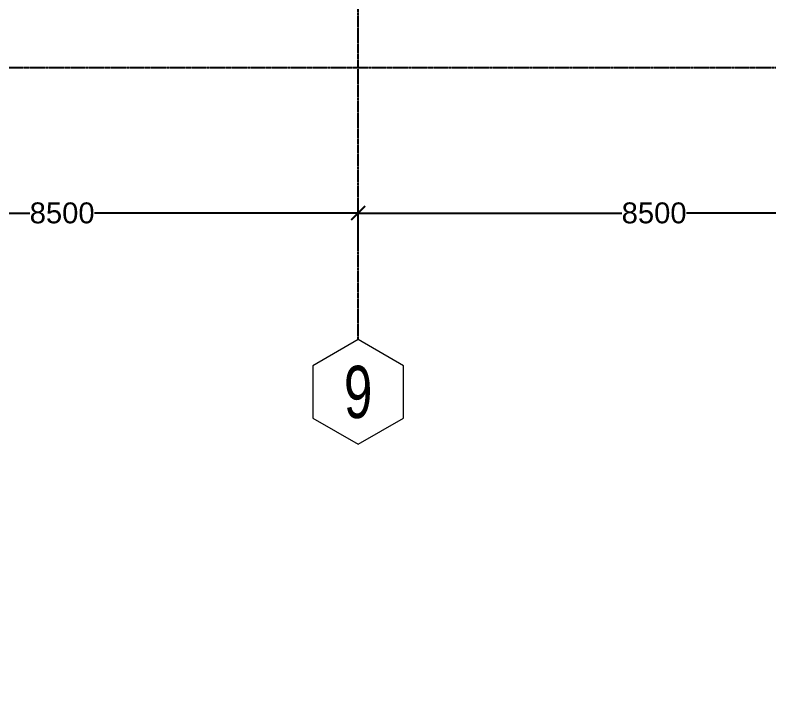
# Model space of a CAD drawing. Header units: millimetres. Extents: x -12345 to 95575, y -14368 to 31862.
# Drawn here: x 20574 to 31413, y -8977 to 752 of the extents above; entities that cross this region are included whole.
import ezdxf
from ezdxf.enums import TextEntityAlignment as Align

# ---------------------------------------------------------------- set-up
doc = ezdxf.new("R2010")
doc.units = ezdxf.units.MM
doc.header["$LTSCALE"] = 0.95
doc.linetypes.add('DXK_LINE_DOT3', pattern=[5.9187, 2.979, -0.9799, 0.9799, -0.9799])
doc.layers.get('0').update_dxf_attribs({"color": 255})
for name, color, linetype in [('COTAS', 8, 'Continuous'), ('HCB-EJES', 1, 'Continuous'), ('HCB-ROTULOS', 2, 'Continuous')]:
    doc.layers.add(name, color=color, linetype=linetype)
doc.layers.add('HCB_EJES', color=1, linetype='DXK_LINE_DOT3', lineweight=9)
doc.styles.add('CNI_COTAS', font='romans.shx', dxfattribs={"width": 0.8})
doc.styles.add('VERDANA', font='arial.ttf')
doc.dimstyles.new('1.125', dxfattribs={"dimscale": 0, "dimtxt": 300, "dimasz": 200, "dimexe": 4, "dimexo": 4, "dimgap": 15, "dimtad": 0, "dimdec": 0, "dimzin": 4, "dimdsep": 46, "dimtxsty": 'VERDANA', "dimblk": 'ARCHTICK', "dimcen": -10, "dimclrd": 256, "dimclrt": 3, "dimadec": 0, "dimazin": 0, "dimtfac": 1, "dimtdec": 0, "dimtmove": 2, "dimatfit": 0, "dimldrblk": 'OBLIQUE', "dimfxl": 0.05, "dimtolj": 1, "dimtzin": 0, "dimarcsym": 0})

# ---------------------------------------------------------------- blocks, each defined once
blk = doc.blocks.new('_ArchTick')
at = {"color": 0, "linetype": 'ByBlock', "const_width": 0.15}
blk.add_lwpolyline([(-0.5, -0.5), (0.5, 0.5)], dxfattribs=at)
blk = doc.blocks.new('*D615')
at = {"layer": 'COTAS', "color": 0, "lineweight": -2, "transparency": 16777216}
for p, q in [((17000, -2507), (17000, -2085)), ((25500, -2507), (25500, -2085))]:
    blk.add_line(p, q, dxfattribs=at)
at = {"layer": 'COTAS', "lineweight": -2, "transparency": 16777216}
for p, q in [((17000, -2089), (20787, -2089)), ((25500, -2089), (21713, -2089))]:
    blk.add_line(p, q, dxfattribs=at)
at = {"layer": 'Defpoints', "color": 0, "transparency": 16777216}
for p in [(17000, -2089), (17000, -2511), (25500, -2511)]:
    blk.add_point(p, dxfattribs=at)
at = {"layer": 'COTAS', "lineweight": -2, "transparency": 16777216, "xscale": 200, "yscale": 200, "zscale": 200, "rotation": 180}
blk.add_blockref('_ArchTick', (17000, -2089), dxfattribs=at)
at = {"layer": 'COTAS', "lineweight": -2, "transparency": 16777216, "xscale": 200, "yscale": 200, "zscale": 200}
blk.add_blockref('_ArchTick', (25500, -2089), dxfattribs=at)
at = {"layer": 'COTAS', "color": 3, "transparency": 16777216, "insert": (21250, -2089), "char_height": 300, "attachment_point": 5, "style": 'VERDANA'}
blk.add_mtext('\\A1;8500', dxfattribs=at)
blk = doc.blocks.new('_Oblique')
at = {"color": 0, "linetype": 'ByBlock', "lineweight": -2}
blk.add_line((-0.5, -0.5), (0.5, 0.5), dxfattribs=at)
blk = doc.blocks.new('*D616')
at = {"layer": 'COTAS', "color": 0, "lineweight": -2, "transparency": 16777216}
for p, q in [((25500, -2507), (25500, -2085)), ((34000, -2507), (34000, -2085))]:
    blk.add_line(p, q, dxfattribs=at)
at = {"layer": 'COTAS', "lineweight": -2, "transparency": 16777216}
for p, q in [((25500, -2089), (29287, -2089)), ((34000, -2089), (30213, -2089))]:
    blk.add_line(p, q, dxfattribs=at)
at = {"layer": 'Defpoints', "color": 0, "transparency": 16777216}
for p in [(25500, -2089), (25500, -2511), (34000, -2511)]:
    blk.add_point(p, dxfattribs=at)
at = {"layer": 'COTAS', "lineweight": -2, "transparency": 16777216, "xscale": 200, "yscale": 200, "zscale": 200, "rotation": 180}
blk.add_blockref('_ArchTick', (25500, -2089), dxfattribs=at)
at = {"layer": 'COTAS', "lineweight": -2, "transparency": 16777216, "xscale": 200, "yscale": 200, "zscale": 200}
blk.add_blockref('_ArchTick', (34000, -2089), dxfattribs=at)
at = {"layer": 'COTAS', "color": 3, "transparency": 16777216, "insert": (29750, -2089), "char_height": 300, "attachment_point": 5, "style": 'VERDANA'}
blk.add_mtext('\\A1;8500', dxfattribs=at)

msp = doc.modelspace()

# ---------------------------------------------------------------- linework, layer by layer
at = {"layer": 'HCB-EJES', "linetype": 'DXK_LINE_DOT3'}
for p, q in [((25500, -3906.8), (25500, 29407)), ((-10844.5, 0), (94075, 0))]:
    msp.add_line(p, q, dxfattribs=at)
at = {"layer": 'HCB_EJES', "color": 40, "linetype": 'ByBlock', "true_color": 0xf8d731}
msp.add_lwpolyline([(24850.5, -5031.8), (25500, -5406.8), (26149.5, -5031.8), (26149.5, -4281.8), (25500, -3906.8), (24850.5, -4281.8)], close=True, dxfattribs=at)

# ---------------------------------------------------------------- texts
at = {"layer": 'COTAS', "color": 3, "char_height": 30, "attachment_point": 1, "style": 'CNI_COTAS'}
for insert in [(23803.1, -7530.4), (25184.3, -8977.3)]:
    msp.add_mtext('\\P ', dxfattribs=dict(at, insert=insert))
at = {"layer": 'HCB-ROTULOS', "color": 4, "style": 'VERDANA', "width": 0.7}
msp.add_text('9', height=750, dxfattribs=at).set_placement((25500, -4656.8), align=Align.MIDDLE_CENTER)

# ---------------------------------------------------------------- dimensions: what is measured, and where the dimension line sits
at = {"layer": 'COTAS'}
for base, p1, p2, picture, middle in [((17000, -2089.1), (25500, -2511.2), (17000, -2511.2), '*D615', (21250, -2089.1)), ((25500, -2089.1), (34000, -2511.2), (25500, -2511.2), '*D616', (29750, -2089.1))]:
    dim = msp.add_linear_dim(base=base, p1=p1, p2=p2, dimstyle='1.125', override={"dimscale": 1}, dxfattribs=at)
    dim.commit()
    dim.dimension.update_dxf_attribs({"geometry": picture, "text_midpoint": middle})

doc.saveas('drawing.dxf')
